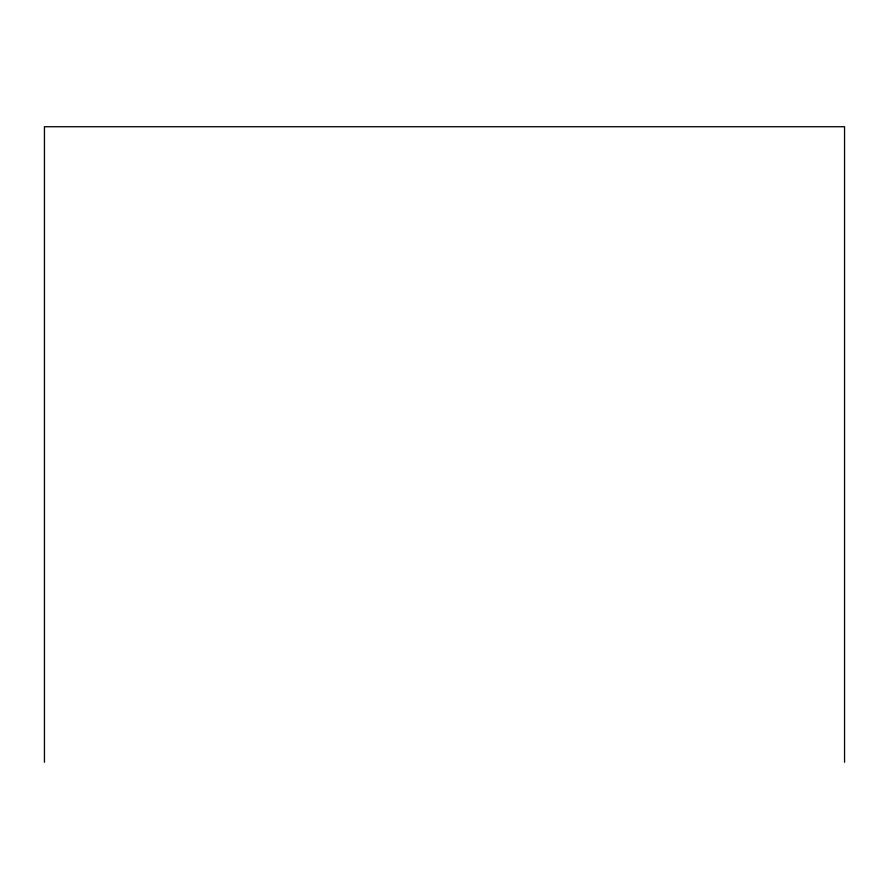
<?xml version="1.0" encoding="UTF-8"?>
<svg xmlns="http://www.w3.org/2000/svg" width="889" height="889" viewBox="0 0 889 889"><rect width="100%" height="100%" fill="white"/><g stroke="black" fill="none" stroke-linecap="round" stroke-linejoin="round"><path stroke-width="1.33" d="M844.55 762.273L844.55 126.727L44.45 126.727L44.45 762.273"/></g></svg>
